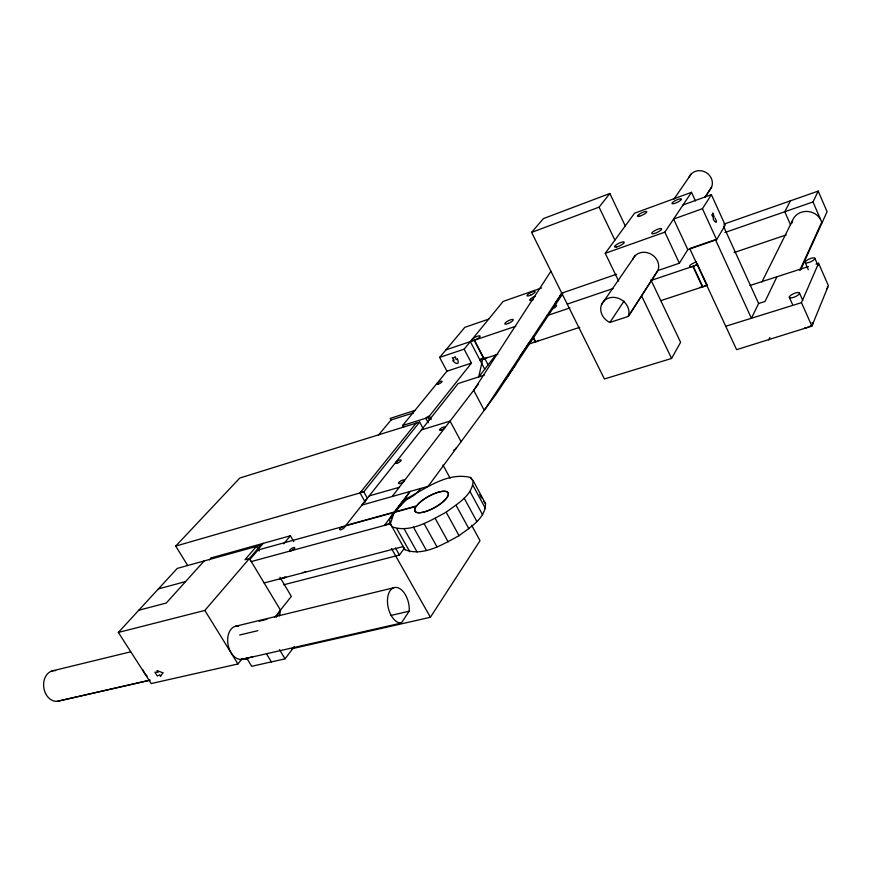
<?xml version="1.0" encoding="UTF-8"?>
<svg xmlns="http://www.w3.org/2000/svg" width="872" height="872" viewBox="0 0 872 872"><rect width="100%" height="100%" fill="white"/><g stroke="black" fill="none" stroke-linecap="round" stroke-linejoin="round"><path stroke-width="1.31" d="M402.951 546.199L404.924 549.687C423.432 556.881 443.074 544.183 459.053 535.681C469.659 527.56 485.475 518.742 485.551 503.689L473.169 480.668L470.52 477.442C446.137 471.61 424.086 490.053 403.42 500.201C373.816 539.027 405.513 497.062 409.873 497.727M404.924 549.687L390.362 523.81L394.209 512.431L390.82 518.219L389.566 518.557L390.024 523.189L392.051 526.797C410.712 533.413 430.103 520.639 446.17 512.191C456.765 504.081 472.635 495.612 473.169 480.668M279.585 615.817L280.457 610.138L249.447 558.494L244.978 559.715L256.433 546.439L259.18 551.039M482.848 358.37L478.728 376.977L496.168 354.435M776.963 276.751L765.06 301.461L758.618 303.5L751.402 318.258L715.454 239.647L689.708 248.542L736.6 349.661L811.887 326.095L828.4 285.722L818.59 263.268L816.061 264.085M811.887 326.095L801.466 302.66L818.59 263.268M799.777 270.364L821.729 222.164M768.766 339.96L769.878 337.508M800.649 269.83L827.081 211.689L818.219 191.099L723.847 224.148M724.926 232.508L812.998 201.955L818.219 191.099M761.888 282.027L792.485 220.605M790.413 200.843L784.789 211.733L790.599 224.954M625.268 225.924L609.844 193.497L543.409 218.6L531.615 232.377L604.405 378.971L671.582 358.447L680.607 342.325L650.894 279.825M416.249 506.36L414.996 508.561A18.944 6.377 -29 0 0 434.289 507.809A18.944 6.377 -29 0 0 446.246 491.546A18.944 6.377 -29 0 0 418.745 503.46L416.249 506.36L258.047 549.992L249.675 559.748M390.024 523.189L384.389 525.435L409.982 491.481L400.281 505.629L399.005 506.065M276.391 617.136L280.457 610.138M390.82 518.219L394.166 512.442M658.033 270.494L679.375 263.213L687.812 249.643L716.61 239.702L725.21 225.129L711.389 194.674L683.048 204.953M687.812 249.643L673.609 219.046L702.44 208.702L711.389 194.674M705.067 197.279L711.639 187.077A12.372 11.478 29.2 0 0 704.478 171.697A12.372 11.478 29.2 0 0 688.847 177.507M658.022 270.276L628.287 316.427L609.866 322.455A14.682 12.742 32.4 0 1 601.527 304.601L635.307 255.518M705.132 197.137L711.628 187.055M550.908 271.236L473.692 390.296L484.243 410.309L561.797 293.145L616.439 274.277M291.684 648.79L430.397 617.267L480.025 540.684L471.654 525.304M561.688 293.755L555.115 303.685L562.822 293.134M561.949 294.845L496.005 394.384L428.207 486.216M609.866 322.455L624.014 301.091M401.284 623.077L409.23 611.163A18.127 10.442 77.5 0 0 398.123 587.837A18.127 10.442 77.5 0 0 387.571 603.555A18.127 10.442 77.5 0 0 401.284 623.077L241.468 659.45A16.895 11.26 79 0 1 227.734 642.239A16.895 11.26 79 0 1 238.612 626.129M618.673 281.1L605.244 253.305L664.846 232.137L691.496 192.32L695.453 200.952M673.784 199.35L691.354 173.822M283.607 584.807L399.463 555.039L404.172 548.477M605.244 253.305L634.576 213.193L691.496 192.32M515.603 364.801L504.19 381.282L508.834 375.015M526.546 346.391L530.917 340.527L519.505 357.04M420.566 488.483C416.631 494.25 410.232 498.642 403.42 500.201M559.846 296.099L561.775 293.515M246.809 658.349L251.692 666.295L285.068 658.84L294.376 646.457M392.193 496.517L478.488 384.04M481.366 358.425L480.014 360.147L497.836 354.283M345.486 525.87L458.116 383.549L484.44 375.058M118.363 632.44L204.833 610.433L260.859 545.207L177.234 568.424L118.363 632.44L151.205 683.561L237.936 663.974L242.067 658.752M274.865 617.213L291.346 596.361L279.977 577.286M531.615 232.377L599.075 207.144L609.844 193.497M403.594 427.204L402.646 425.471L428.261 417.481L471.458 363.112L464.144 349.171L503.144 301.429L541.643 287.945M422.887 428.065L419.617 422.059L363.766 491.852L175.73 546.09L187.742 565.59M416.064 423.16L360.027 492.931L365.281 502.207M286.365 577.253L279.792 578.964M402.646 425.471L446.944 371.189L471.458 363.112M264.14 582.965L403.169 546.57M378.132 435.488L391.081 419.955L413.383 412.914M446.944 371.189L439.63 357.4L464.831 327.338L488.712 319.098M283.694 543.79L290.398 535.779L293.842 541.654M258.068 549.404L263.268 543.343L290.398 535.779M209.476 559.857L211.318 557.797M204.168 560.947L166.29 603.021L138.768 610.247M175.73 546.09L239.778 478.041L419.617 422.059M533.359 299.641L531.364 300.339A4.6 1.166 -26.9 0 1 530.165 299.238A4.6 1.166 -26.9 0 1 535.277 296.262M567.236 304.121L612.972 288.567M445.974 349.836L515.755 326.237M546.711 315.762L569.939 307.914M651.199 280.424L697.644 264.717L707.214 285.362L660.867 300.611M734.05 252.564L786.217 234.928M439.63 357.4L464.144 349.171M528.279 344.255L579.771 327.305M749.975 285.493L808.497 266.538M414.93 410.418L390.209 418.386L391.081 419.955M725.744 326.248L801.466 302.66M421.427 429.907L450.061 421.1L461.092 441.668M369.205 495.896L399.256 487.306M428.544 486.227L361.956 505.073L367.374 498.228L363.766 491.852L361.128 491.557M211.242 557.884L263.268 543.343M345.824 525.445L416.565 505.923L418.745 503.46A18.944 6.377 -29 0 1 446.192 491.47A18.944 6.377 -29 0 1 434.245 507.733A18.944 6.377 -29 0 1 414.952 508.485M251.092 561.612L390.351 523.81M158.377 588.927L185.605 581.569M51.949 670.982L130.637 651.82M235.037 626.401L393.839 587.728M259.137 621.202L266.876 619.316M239.658 635.023L257.84 630.674M390.732 615.49L409.251 611.196M55.688 670.623A15.467 11.892 81.9 0 0 43.622 685.85A15.467 11.892 81.9 0 0 57.279 701.328L150.148 680.095M239.778 659.69L253.011 656.779M57.279 701.328L149.613 680.313M245.457 659.287L248.095 658.687M483.513 501.149L485.551 503.689M204.833 610.433L237.936 663.974M266.505 653.869L271.399 661.892M279.465 649.596L285.068 658.84M395.474 547.965L399.463 555.039M391.452 548.455L430.397 617.267M396.847 528.726L409.796 551.78M404.118 528.835L417.11 552.02M413.393 527.059L426.397 550.374M424.021 523.505L437.014 546.918M435.226 518.426L448.175 541.904M446.17 512.191L459.053 535.681M456.067 505.259L468.863 528.726M464.177 498.141L476.875 521.543M442.965 465.016L450.083 478.139M431.237 419.378L429.416 416.02A3.063 0.883 -28.4 0 0 425.798 418.244L428.217 422.724M469.943 491.372L482.532 514.665M428.261 417.481L429.471 419.726M470.52 477.442L471.752 479.731M479.753 494.588L481.595 498.021M472.995 485.41L485.475 508.583M484.581 358.098L488.102 364.867M484.167 358.774L474.477 340.2L475.371 339.851A4.687 1.21 -27.6 0 0 480.08 335.982A4.687 1.21 -27.6 0 0 473.779 338.118A4.687 1.21 -27.6 0 0 473.376 340.527L474.172 340.298L483.851 358.883M470.324 341.595L484.745 369.205M533.239 337.072L535.648 341.835L536.574 341.475A4.774 1.319 -26.9 0 0 538.776 340.342M533.511 338.369L535.332 341.933L534.492 342.162A4.774 1.319 -26.9 0 1 533.675 342.271M599.075 207.144L614.88 240.127M641.618 295.924L671.582 358.447M664.846 232.137L679.375 263.213M702.44 208.702L716.61 239.702M723.466 226.12L758.618 303.5M789.324 297.298L792.539 304.513M799.504 293.101A5.515 1.722 -23.6 0 1 792.168 297.755A5.515 1.722 -23.6 0 1 791.558 294.758A5.515 1.722 -23.6 0 1 799.504 293.101L802.72 300.339M805.118 262.418L808.3 269.655M814.884 258.352A5.297 1.57 -23.6 0 1 807.897 262.745A5.297 1.57 -23.6 0 1 807.232 260.074A5.297 1.57 -23.6 0 1 814.884 258.352L818.056 265.6M812.998 201.955L822.013 222.818M714.255 216.954L712.795 212.997L712.577 214.577L711.748 214.795L713.547 218.076C711.541 219.395 719.542 226.753 715.116 218.12M487.208 357.335A4.665 1.264 -27.5 0 1 485.05 358.447L483.055 359.101A4.665 1.264 -27.5 0 1 481.486 358.893M283.727 577.929A3.553 1.166 -31.1 0 1 284.882 576.85M147.161 676.105A16.208 11.587 80.1 0 1 142.866 669.827M305.614 571.531A2.932 0.97 -30.9 0 1 302.726 572.49M632.636 259.442A13.832 12.306 31.6 0 1 649.716 253.501A13.832 12.306 31.6 0 1 657.979 270.364L628.287 316.427A14.682 12.742 32.4 0 0 619.458 298.736A14.682 12.742 32.4 0 0 601.527 304.601M791.841 223.21A15.456 14.126 14.2 0 1 804.028 211.602A15.456 14.126 14.2 0 1 820.356 218.992M553.709 305.636A4.796 1.264 -26.7 0 1 556.521 305.778A4.796 1.264 -26.7 0 1 552.946 308.677M707.181 284.534A5.167 1.482 -24.9 0 1 706.211 285.209M705.067 285.853A5.167 1.482 -24.9 0 1 703.846 286.419L702.81 286.812L693.229 266.211L694.265 265.818A5.188 1.417 -25.1 0 0 697.622 263.922M699.726 287.335A5.167 1.482 -24.9 0 0 701.47 287.204L702.44 286.932L692.859 266.341L691.899 266.614A5.188 1.417 -25.1 0 1 690.155 265.241A5.188 1.417 -25.1 0 1 696.608 261.905M827.299 287.03A5.265 1.657 -23.3 0 1 826.449 289.112M812.017 322.629A5.483 1.82 -23.3 0 1 812.41 324.449M810.698 325.866A5.483 1.82 -23.3 0 1 804.496 328.057M456.143 447.859A3.107 0.981 -28.4 0 1 453.658 450.225M457.473 359.002C461.244 369.096 448.96 358.784 454.149 360.278L452.23 357.76L454.04 357.738L455.315 356.703L456.198 359.646L457.473 359.002M162.89 672.781L160.535 676.498L159.805 674.764L157.352 676.04L154.889 672.225L158.246 672.258L156.971 670.612L162.89 672.781M530.634 295.172L528.661 295.859A4.545 1.134 -26.9 0 1 528.803 293.733A4.545 1.134 -26.9 0 1 535.037 291.553A4.545 1.134 -26.9 0 1 530.634 295.172M508.485 323.403L506.458 324.09A4.698 1.221 -27.2 0 1 506.719 321.746A4.698 1.221 -27.2 0 1 513.118 319.566A4.698 1.221 -27.2 0 1 508.485 323.403M438.18 384.192A3.085 0.839 -28.1 0 0 442.071 381.358A3.085 0.839 -28.1 0 0 437.733 382.775A3.085 0.839 -28.1 0 0 438.18 384.192M290.899 550.766A2.943 0.926 -30.8 0 0 294.791 547.856A2.943 0.926 -30.8 0 0 290.954 548.902A2.943 0.926 -30.8 0 0 290.899 550.766M616.744 246.929A5.385 1.319 -26 0 0 624.232 242.383A5.385 1.319 -26 0 0 617.114 244.247A5.385 1.319 -26 0 0 616.744 246.929M639.656 216.191A5.178 1.21 -25.8 0 0 646.817 211.874A5.178 1.21 -25.8 0 0 639.895 213.782A5.178 1.21 -25.8 0 0 639.656 216.191M674.285 203.514A5.265 1.232 -25.4 0 0 681.49 199.154A5.265 1.232 -25.4 0 0 674.339 201.149A5.265 1.232 -25.4 0 0 674.285 203.514M654.12 233.576A5.483 1.352 -25.6 0 0 661.674 228.976A5.483 1.352 -25.6 0 0 654.283 230.927A5.483 1.352 -25.6 0 0 654.12 233.576M441.09 430.114A3.128 0.937 -28.3 0 0 445.014 427.182A3.128 0.937 -28.3 0 0 440.633 428.523A3.128 0.937 -28.3 0 0 441.09 430.114M397.054 463.206A3.183 0.97 -29 0 0 401.12 460.165A3.183 0.97 -29 0 0 396.738 461.473A3.183 0.97 -29 0 0 397.054 463.206M400.095 483.491A3.314 1.046 -29.1 0 0 404.325 480.298A3.314 1.046 -29.1 0 0 399.758 481.617A3.314 1.046 -29.1 0 0 400.095 483.491M340.963 529.675A2.965 0.948 -30.1 0 0 344.822 526.764A2.965 0.948 -30.1 0 0 340.854 527.854A2.965 0.948 -30.1 0 0 340.963 529.675"/></g></svg>
